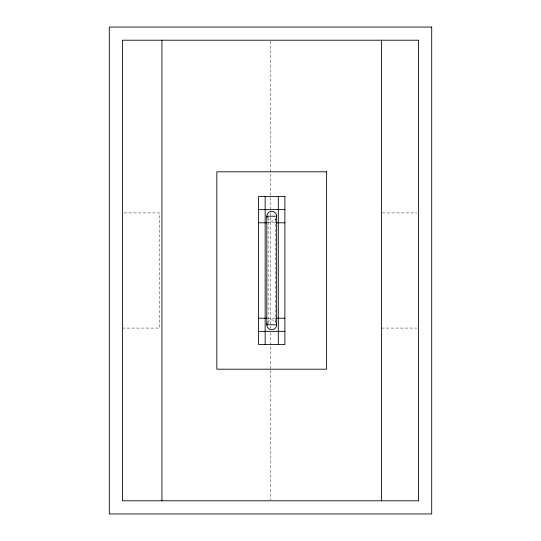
<?xml version="1.0" encoding="UTF-8"?>
<svg xmlns="http://www.w3.org/2000/svg" width="541" height="541" viewBox="0 0 541 541"><rect width="100%" height="100%" fill="white"/><g stroke="black" fill="none" stroke-linecap="round" stroke-linejoin="round"><path stroke-width="0.41" stroke-dasharray="2.71 2.03" d="M275.22 219.707L276.005 218.686A4.937 4.937 0 0 1 268.241 219.707L268.113 219.531M267.457 322.314L268.241 321.293A4.937 4.937 0 0 1 276.005 322.314L275.22 321.293M124.139 212.924L159.467 212.924L159.467 328.076L122.455 328.076M382.372 212.924L416.861 212.924M267.619 222.797L275.024 222.797M267.619 318.203L275.024 318.203M381.533 328.076L416.861 328.076M275.403 219.477L275.403 321.523M270.5 41.055L270.5 209.232M270.5 212.613L270.5 328.387M270.5 332.614L270.5 499.945M268.113 217.049L268.113 323.951"/><path stroke-width="0.81" d="M258.571 209.638L284.891 209.638M258.571 222.797L266.801 222.797M275.849 222.797L284.891 222.797M258.571 318.203L266.801 318.203M275.849 318.203L284.891 318.203M258.571 331.363L284.891 331.363M381.533 40.21L381.533 500.79M278.311 196.478L278.311 344.522M265.151 196.478L265.151 344.522M161.935 40.21L161.935 500.79M266.97 217.496A4.937 4.937 0 0 1 271.731 211.281A4.937 4.937 0 0 1 276.498 217.496M276.498 323.504A4.937 4.937 0 0 1 271.731 329.719A4.937 4.937 0 0 1 266.97 323.504M431.704 27.05L109.296 27.05L109.296 513.95L431.704 513.95L431.704 27.05M418.545 40.21L122.455 40.21L122.455 500.79L418.545 500.79L418.545 40.21M326.636 171.801L216.833 171.801L216.833 369.199L326.636 369.199L326.636 171.801M284.891 196.478L258.571 196.478L258.571 344.522L284.891 344.522L284.891 196.478M276.661 216.217L266.808 216.217L266.808 324.783L276.661 324.783L276.661 216.217"/></g></svg>
